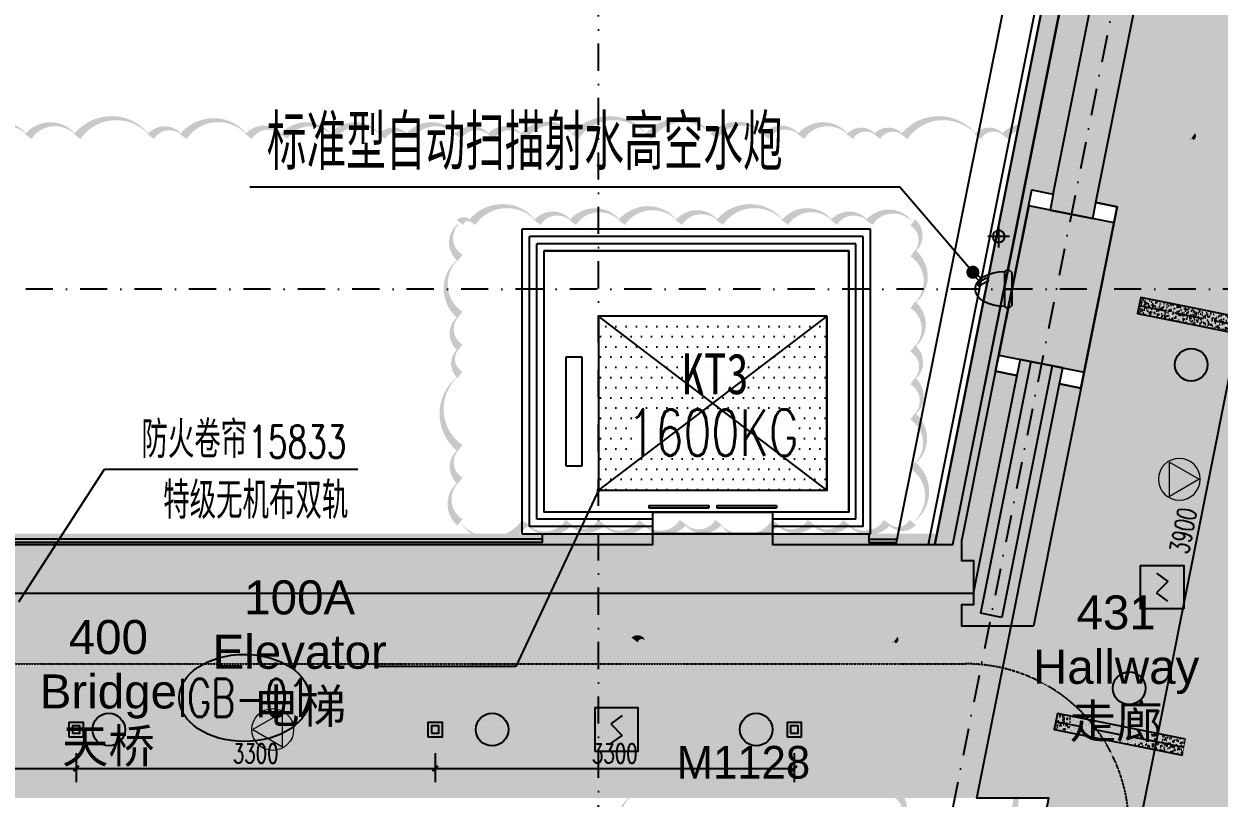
# Model space of a CAD drawing. Extents: x -354516 to 794396, y -401250 to -150594.
# Drawn here: x -780 to 10203, y -371130 to -364013 of the extents above; entities that cross this region are included whole.
import ezdxf
from ezdxf import colors
from ezdxf.entities.mleader import LeaderData, LeaderLine
from ezdxf.enums import TextEntityAlignment as Align
from ezdxf.math import Vec2, Vec3

# ---------------------------------------------------------------- set-up
doc = ezdxf.new("R2010")
doc.units = 0
doc.header["$LTSCALE"] = 1000
doc.header["$MEASUREMENT"] = 0
for name, pattern in [('DASH', [0.35, 0.25, -0.1]), ('DASHDOT2', [0.5, 0.25, -0.125, 0, -0.125]), ('DOTE', [2.42, 2, -0.2, 0.02, -0.2])]:
    doc.linetypes.add(name, pattern=pattern)
for name, color, linetype in [('0-吊顶', 6, 'Continuous'), ('0-吊顶材质', 251, 'Continuous'), ('0-吊顶边界', 36, 'Continuous'), ('0-房间名称', 2, 'Continuous'), ('0-火灾自动报警', 1, 'Continuous'), ('0-灯具', 20, 'Continuous'), ('0-灯具1', 40, 'Continuous'), ('0-灯具修改0109', 140, 'Continuous'), ('A-轴线1', 1, 'DOTE'), ('BPM', 4, 'Continuous'), ('COLUMN', 2, 'Continuous'), ('DIM_LEAD', 3, 'Continuous'), ('EVTR', 6, 'Continuous'), ('FIRE-CURTAIN', 30, 'Continuous'), ('LINE', 11, 'Continuous'), ('P-成活面', 4, 'Continuous'), ('PIPE', 3, 'Continuous'), ('PUB_DIM', 3, 'Continuous'), ('PUB_HATCH', 8, 'Continuous'), ('PUB_TEXT', 7, 'Continuous'), ('S-EQ1', 32, 'Continuous'), ('S-PLT', 30, 'Continuous'), ('SN', 3, 'Continuous'), ('TWT_TEXT', 7, 'Continuous'), ('WALL', 2, 'Continuous'), ('WINDOW', 4, 'Continuous'), ('Z-110', 110, 'Continuous'), ('墙体', 7, 'Continuous'), ('楼梯', 145, 'Continuous'), ('门图', 134, 'Continuous')]:
    doc.layers.add(name, color=color, linetype=linetype)
doc.layers.add('0-地面材质_material hatch', color=251, linetype='Continuous', transparency=0.3)
doc.layers.add('DIM_MODI-天花修改', color=3, linetype='Continuous', plot=False)
doc.layers.add('修改', color=1, linetype='Continuous', plot=False)
doc.styles.add('510p-04$0$Arial_2', font='arial.ttf', dxfattribs={"height": 6.392964})
doc.styles.add('_TCH_DIM', font='SIMPLEX', dxfattribs={"bigfont": 'GBCBIG'})
doc.styles.add('_TCH_SPACE', font='SIMPLEX', dxfattribs={"bigfont": 'GBCBIG'})
doc.styles.add('DIM_FONT', font='SIMPLEX', dxfattribs={"width": 0.7, "bigfont": 'GBCBIG'})
doc.styles.add('DIMHT', font='simhei_0.ttf', dxfattribs={"width": 0.8})
doc.styles.add('HZ', font='tjromans.shx', dxfattribs={"width": 0.7, "bigfont": 'tjhztxt.shx'})
doc.styles.get("Standard").update_dxf_attribs({"font": 'gbenor.shx', "bigfont": 'gbcbig.shx'})
doc.styles.add('Word-n', font='stylu.ttf')
doc.dimstyles.new('_TCH_ARCH&&50', dxfattribs={"dimscale": 0.5, "dimtxt": 350, "dimasz": 100, "dimexe": 250, "dimexo": 300, "dimgap": 100, "dimtad": 1, "dimdec": 0, "dimzin": 0, "dimdsep": 46, "dimtxsty": 'DIM_FONT', "dimblk": 'ARCHTICK', "dimcen": 0.09, "dimclrd": 3, "dimclre": 3, "dimclrt": 7, "dimazin": 2, "dimtfac": 1, "dimtdec": 0, "dimtix": 1, "dimtmove": 2, "dimatfit": 3, "dimfxl": 0, "dimtolj": 1, "dimtzin": 0, "dimarcsym": 0})
pattern_1 = [(37.5, (-498310856.17, -3090192758), (-7.086752787, 216.767674014), [0, -171, 0, -191.25, 0, -182.8125]), (7.5, (-498310856.17, -3090192758), (199.099879343, 317.491432338), [0, -92.25, 0, -154.125, 0, -59.0625]), (327.5, (-498310994.54, -3090192758), (350.340959447, 0.636643523), [0, -56.25, 0, -202.5, 0, -264.375]), (317.5, (-498310994.54, -3090192758), (338.189243014, 98.738501055), [0, -28.125, 0, -132.75, 0, -151.875])]

# ---------------------------------------------------------------- blocks, each defined once
blk = doc.blocks.new('25041028')
at = {"layer": 'S-EQ1'}
for p, q in [((1344688, 4995), (1344742, 5045)), ((1344688, 4995), (1344688, 4403)), ((1344770, 5045), (1344742, 5045)), ((1344770, 5045), (1344798, 5045)), ((1344822, 5022), (1344798, 5045)), ((1344822, 5022), (1344822, 4376)), ((1345281, 4652), (1345322, 4629)), ((1344688, 4403), (1344742, 4353)), ((1345127, 4551), (1345144, 4489)), ((1345258, 4504), (1345392, 4370)), ((1345433, 4411), (1345301, 4543)), ((1345392, 4370), (1345433, 4411)), ((1344742, 4353), (1344770, 4353)), ((1344798, 4353), (1344770, 4353)), ((1344822, 4376), (1344798, 4353))]:
    blk.add_line(p, q, dxfattribs=at)
at = {"layer": 'S-EQ1', "extrusion": (0, 0, -1)}
for centre, major_axis, ratio, start_param, end_param in [((1344822, 4699), (547, 0), 0.590773, -1.570796, 1.570796), ((1344917, 4708), (382, 0), 0.493091, 0.306743, 0.988379), ((1344919, 4698), (419, 0), 0.592916, 0.280469, 1.002485)]:
    blk.add_ellipse(centre, major_axis=major_axis, ratio=ratio, start_param=start_param, end_param=end_param, dxfattribs=at)
blk = doc.blocks.new('PFV1')
at = {"color": 0, "linetype": 'ByBlock', "lineweight": -2}
for p, q in [((-9, 246), (-256, -179)), ((236, -180), (-9, 246)), ((-256, -179), (236, -180))]:
    blk.add_line(p, q, dxfattribs=at)
blk.add_circle((-9, -38), 300, dxfattribs=at)
blk = doc.blocks.new('dfghfffff')
at = {"layer": '0-灯具'}
h = blk.add_hatch(dxfattribs=at)
h.set_pattern_fill('松散材料', color=1, scale=50)
h.set_pattern_definition([(2e-15, (-4667.5, -11387), (46.875, 93.75), [0, -93.75])])
h.paths.add_polyline_path([(1933, 363), (-167, 363), (-167, -1237), (1933, -1237)])
blk.add_lwpolyline([(1933, 363), (-167, 363), (-167, -1237), (1933, -1237)], close=True, dxfattribs=at)
blk = doc.blocks.new('510r-01$0$wtqyy')
at = {"layer": '0-灯具', "color": 1}
for points in [[(-106.5, -26.5), (26.5, -26.5), (26.5, 106.5), (-106.5, 106.5)], [(-74.5, 5.5), (-5.5, 5.5), (-5.5, 74.5), (-74.5, 74.5)]]:
    blk.add_lwpolyline(points, close=True, dxfattribs=at)
blk = doc.blocks.new('$TwtSys$00000125')
blk.add_circle((0, 0, 0), 0.667)
blk = doc.blocks.new('PIPE-110')
for p, q in [((87087.5, -205623.5), (87087.5, -205423.5)), ((86987.5, -205523.5), (87187.5, -205523.5))]:
    blk.add_line(p, q)
blk.add_circle((87087.5, -205523.5), 55)
blk = doc.blocks.new('PIPE2')
at = {"layer": 'PIPE', "xscale": -1}
blk.add_blockref('PIPE-110', (137341, -28112), dxfattribs=at)
blk = doc.blocks.new('510p-04$0$_Dot')
at = {"color": 0, "linetype": 'ByBlock', "lineweight": -2}
blk.add_line((-0.5, 0), (-1, 0), dxfattribs=at)
at = {"color": 0, "linetype": 'ByBlock', "const_width": 0.5}
blk.add_lwpolyline([(-0.25, 0, 1), (0.25, 0, 1)], format="xyb", close=True, dxfattribs=at)
blk = doc.blocks.new('510p-04$0$material tag')
blk = doc.blocks.new('YG')
at = {"layer": 'BPM', "color": 6, "ltscale": 2}
for p, q in [((53, 328), (-53, 253)), ((-53, 253), (53, 147)), ((-53, 72), (53, 147))]:
    blk.add_line(p, q, dxfattribs=at)
at = {"layer": 'BPM'}
blk.add_lwpolyline([(-200, 0), (200, 0), (200, 400), (-200, 400)], close=True, dxfattribs=at)
blk = doc.blocks.new('_FZH')
at = {"color": 255}
blk.add_lwpolyline([(-0.5, -0.5), (0.5, -0.5), (0.5, 0.5), (-0.5, 0.5)], close=True, dxfattribs=at)
at = {"layer": 'PUB_HATCH', "color": 250}
blk.add_solid([(-0.5, -0.5), (0.5, -0.5), (-0.5, 0.5), (0.5, 0.5)], dxfattribs=at)
blk = doc.blocks.new('GRID')
at = {"layer": '墙体', "color": 250, "linetype": 'DASHDOT2', "lineweight": -3}
for p, q in [((63175.2, 81236.4), (46456.9, -2355.2)), ((46436.4, -11413.5), (46436.4, 36586.5)), ((107436.4, 18586.5), (-19063.6, 18586.5))]:
    blk.add_line(p, q, dxfattribs=at)
blk = doc.blocks.new('TL-02')
at = {"layer": 'SN'}
blk.add_ellipse((0, 0), major_axis=(-6, 0), ratio=0.666667, dxfattribs=at)
at = {"layer": 'SN', "color": 6, "style": 'HZ', "width": 0.7}
blk.add_attdef('A', text='', height=4.5, dxfattribs=at).set_placement((0, 0), align=Align.MIDDLE_CENTER)
blk = doc.blocks.new('_ArchTick')
at = {"color": 0, "linetype": 'ByBlock', "const_width": 0.4}
blk.add_lwpolyline([(-0.5, -0.5), (0.5, 0.5)], dxfattribs=at)
blk = doc.blocks.new('*D344')
at = {"layer": 'Defpoints', "color": 0}
for p in [(-3600, -370567, 0), (-300, -370567, 0), (-300, -370858)]:
    blk.add_point(p, dxfattribs=at)
at = {"layer": 'PUB_DIM', "color": 3, "lineweight": -2}
for p, q in [((-3600, -370717), (-3600, -370983)), ((-300, -370717), (-300, -370983)), ((-3600, -370858), (-300, -370858))]:
    blk.add_line(p, q, dxfattribs=at)
at = {"layer": 'PUB_DIM', "color": 3, "lineweight": -2, "xscale": 50, "yscale": 50, "zscale": 50, "rotation": 180}
blk.add_blockref('_ArchTick', (-3600, -370858), dxfattribs=at)
at = {"layer": 'PUB_DIM', "color": 3, "lineweight": -2, "xscale": 50, "yscale": 50, "zscale": 50}
blk.add_blockref('_ArchTick', (-300, -370858), dxfattribs=at)
at = {"layer": 'PUB_DIM', "color": 7, "insert": (-1950, -370720), "char_height": 175, "attachment_point": 5, "style": 'DIM_FONT'}
blk.add_mtext('\\A1;3300', dxfattribs=at)
blk = doc.blocks.new('*D345')
at = {"layer": 'Defpoints', "color": 0}
for p in [(-300, -370567, 0), (3000, -370567, 0), (3000, -370858)]:
    blk.add_point(p, dxfattribs=at)
at = {"layer": 'PUB_DIM', "color": 3, "lineweight": -2}
for p, q in [((-300, -370717), (-300, -370983)), ((3000, -370717), (3000, -370983)), ((-300, -370858), (3000, -370858))]:
    blk.add_line(p, q, dxfattribs=at)
at = {"layer": 'PUB_DIM', "color": 3, "lineweight": -2, "xscale": 50, "yscale": 50, "zscale": 50, "rotation": 180}
blk.add_blockref('_ArchTick', (-300, -370858), dxfattribs=at)
at = {"layer": 'PUB_DIM', "color": 3, "lineweight": -2, "xscale": 50, "yscale": 50, "zscale": 50}
blk.add_blockref('_ArchTick', (3000, -370858), dxfattribs=at)
at = {"layer": 'PUB_DIM', "color": 7, "insert": (1350, -370720), "char_height": 175, "attachment_point": 5, "style": 'DIM_FONT'}
blk.add_mtext('\\A1;3300', dxfattribs=at)
blk = doc.blocks.new('*D346')
at = {"layer": 'Defpoints', "color": 0}
for p in [(3000, -370566, 0), (6300, -370566, 0), (6300, -370858)]:
    blk.add_point(p, dxfattribs=at)
at = {"layer": 'PUB_DIM', "color": 3, "lineweight": -2}
for p, q in [((3000, -370716), (3000, -370983)), ((6300, -370716), (6300, -370983)), ((3000, -370858), (6300, -370858))]:
    blk.add_line(p, q, dxfattribs=at)
at = {"layer": 'PUB_DIM', "color": 3, "lineweight": -2, "xscale": 50, "yscale": 50, "zscale": 50, "rotation": 180}
blk.add_blockref('_ArchTick', (3000, -370858), dxfattribs=at)
at = {"layer": 'PUB_DIM', "color": 3, "lineweight": -2, "xscale": 50, "yscale": 50, "zscale": 50}
blk.add_blockref('_ArchTick', (6300, -370858), dxfattribs=at)
at = {"layer": 'PUB_DIM', "color": 7, "insert": (4650, -370720), "char_height": 175, "attachment_point": 5, "style": 'DIM_FONT'}
blk.add_mtext('\\A1;3300', dxfattribs=at)
blk = doc.blocks.new('dsgdfgdgd')
at = {"layer": '0-灯具1', "linetype": 'ByBlock'}
h = blk.add_hatch(dxfattribs=at)
h.set_pattern_fill('AR-SAND', color=256, scale=20)
h.set_pattern_definition([(37.5, (41936.384, 6586.54), (-1.60003, 48.941324), [0, -38.608, 0, -43.18, 0, -41.275]), (7.5, (41936.384, 6586.54), (44.95233, 71.68251), [0, -20.828, 0, -34.798, 0, -13.335]), (327.5, (41905.14, 6586.54), (79.099237, 0.14372), [0, -12.7, 0, -45.72, 0, -59.69]), (317.5, (41905.14, 6586.54), (76.35565, 22.29293), [0, -6.35, 0, -29.972, 0, -34.29])])
h.paths.add_polyline_path([(-600, -75), (-600, 75), (600, 75), (600, -75)])
at = {"layer": '0-灯具', "linetype": 'ByBlock'}
blk.add_lwpolyline([(-600, 75), (600, 75), (600, -75), (-600, -75)], dxfattribs=at)
at = {"layer": '0-灯具1', "color": 3, "linetype": 'DASH'}
blk.add_line((600, 0), (-600, 0), dxfattribs=at)
at = {"layer": '0-灯具1', "const_width": 5}
blk.add_lwpolyline([(-600, -75), (-600, 75), (600, 75), (600, -75)], close=True, dxfattribs=at)
blk = doc.blocks.new('*D450')
at = {"layer": 'Defpoints', "color": 0}
for p in [(9292, -370544), (9628, -370611), (8639, -373809)]:
    blk.add_point(p, dxfattribs=at)
at = {"layer": 'PUB_DIM', "color": 3, "lineweight": -2}
for p, q in [((9439, -370573), (9750, -370635)), ((8975, -373876), (9628, -370611)), ((8786, -373838), (9097, -373900))]:
    blk.add_line(p, q, dxfattribs=at)
at = {"layer": 'PUB_DIM', "color": 3, "lineweight": -2, "xscale": 50, "yscale": 50, "zscale": 50}
for p, rotation in [((9628, -370611), 78.68997685959259), ((8975, -373876), 258.6899768595926)]:
    blk.add_blockref('_ArchTick', p, dxfattribs=dict(at, rotation=rotation))
at = {"layer": 'PUB_DIM', "color": 7, "insert": (9166, -372216), "char_height": 175, "attachment_point": 5, "rotation": 78.69, "style": 'DIM_FONT'}
blk.add_mtext('\\A1;3330', dxfattribs=at)
blk = doc.blocks.new('*D466')
at = {"layer": 'Defpoints', "color": 0}
for p in [(10057, -366720), (10392, -366787), (9292, -370544)]:
    blk.add_point(p, dxfattribs=at)
at = {"layer": 'PUB_DIM', "color": 3, "lineweight": -2}
for p, q in [((9628, -370611), (10392, -366787)), ((10204, -366749), (10515, -366811)), ((9439, -370573), (9750, -370635))]:
    blk.add_line(p, q, dxfattribs=at)
at = {"layer": 'PUB_DIM', "color": 3, "lineweight": -2, "xscale": 50, "yscale": 50, "zscale": 50}
for p, rotation in [((10392, -366787), 78.68997685959259), ((9628, -370611), 258.6899768595926)]:
    blk.add_blockref('_ArchTick', p, dxfattribs=dict(at, rotation=rotation))
at = {"layer": 'PUB_DIM', "color": 7, "insert": (9875, -368672), "char_height": 175, "attachment_point": 5, "rotation": 78.69, "style": 'DIM_FONT'}
blk.add_mtext('\\A1;3900', dxfattribs=at)
blk = doc.blocks.new('*D443')
at = {"layer": 'Defpoints', "color": 0}
for p in [(10822, -362895), (11157, -362962), (10057, -366720)]:
    blk.add_point(p, dxfattribs=at)
at = {"layer": 'PUB_DIM', "color": 3, "lineweight": -2}
for p, q in [((10392, -366787), (11157, -362962)), ((10969, -362925), (11280, -362987)), ((10204, -366749), (10515, -366811))]:
    blk.add_line(p, q, dxfattribs=at)
at = {"layer": 'PUB_DIM', "color": 3, "lineweight": -2, "xscale": 50, "yscale": 50, "zscale": 50}
for p, rotation in [((11157, -362962), 78.68997685959259), ((10392, -366787), 258.6899768595926)]:
    blk.add_blockref('_ArchTick', p, dxfattribs=dict(at, rotation=rotation))
at = {"layer": 'PUB_DIM', "color": 7, "insert": (10640, -364848), "char_height": 175, "attachment_point": 5, "rotation": 78.69, "style": 'DIM_FONT'}
blk.add_mtext('\\A1;3900', dxfattribs=at)

msp = doc.modelspace()

# ---------------------------------------------------------------- hatches: boundary and pattern name
at = {"layer": '0-吊顶材质'}
h = msp.add_hatch(dxfattribs=at)
h.set_pattern_fill('EARTH', color=256, scale=1500)
h.set_pattern_definition([(0, (-498310856.17, -3090192758), (375, 375), [375, -375]), (0, (-498310856.17, -3090192617.38), (375, 375), [375, -375]), (0, (-498310856.17, -3090192476.75), (375, 375), [375, -375]), (90, (-498310809.3, -3090192429.88), (-375, 375), [375, -375]), (90, (-498310668.67, -3090192429.88), (-375, 375), [375, -375]), (90, (-498310528.04, -3090192429.88), (-375, 375), [375, -375])])
h.paths.add_polyline_path([(8103.7, -373810), (8639.7, -371130), (7976.8, -371130), (8738.3, -367322.7), (8934.4, -367361.9), (9267.8, -365695), (9071.7, -365655.7), (11035.3, -355837.6), (11231.5, -355876.8), (11564.9, -354209.8), (11368.7, -354170.6), (12441.3, -348807.9), (12637.4, -348847.1), (12970.8, -347180.1), (12774.7, -347140.9), (14767.7, -337175.6), (14963.8, -337214.9), (16276.8, -330650), (16308.9, -330650), (16308.9, -330250), (18600.1, -330250), (14873.5, -348859.7), (14208.5, -352207.3), (13914.4, -353678.1), (9888.3, -373808.8)])
h = msp.add_hatch(dxfattribs=at)
h.set_pattern_fill('AR-SAND', color=256, scale=112.5)
h.set_pattern_definition(pattern_1)
h.paths.add_polyline_path([(7758, -368800), (14788.6, -333650), (14620.3, -333650), (7589.7, -368800)])
h = msp.add_hatch(dxfattribs=at)
h.set_pattern_fill('AR-SAND', color=256, scale=112.5)
h.set_pattern_definition(pattern_1)
h.paths.add_polyline_path([(8301, -366450), (8483.4, -365538.1), (8679.5, -365577.3), (10643.1, -355759.1), (10447, -355719.9), (10780.4, -354052.9), (10976.5, -354092.1), (12049.1, -348729.4), (11852.9, -348690.2), (12186.3, -347023.2), (12382.4, -347062.4), (14375.5, -337097.2), (14179.4, -337057.9), (14301, -336450), (14228.6, -336450), (8228.1, -366450)])
h = msp.add_hatch(dxfattribs=at)
h.set_pattern_fill('AR-SAND', color=256, scale=112.5)
h.set_pattern_definition(pattern_1)
h.paths.add_polyline_path([(-8346.1, -367244.3), (-8149.9, -367205.1), (-8301, -366450), (-8228.1, -366450), (-7758, -368800), (5000, -368800), (5000, -368700), (6100, -368700), (6100, -368800), (7758, -368800), (8228.1, -366450), (8301, -366450), (8149.9, -367205), (8346.1, -367244.3), (7944.9, -369250), (-7944.9, -369250)])
h = msp.add_hatch(dxfattribs=at)
h.set_pattern_fill('AR-SAND', color=256, scale=112.5)
h.set_pattern_definition(pattern_1)
h.paths.add_polyline_path([(-7976.8, -371130), (7976.8, -371130), (8272.8, -369300), (-8272.9, -369300)])
at = {"layer": '0-地面材质_material hatch'}
h = msp.add_hatch(dxfattribs=at)
h.set_pattern_fill('ANSI35', color=256, scale=1500)
h.set_pattern_definition([(45, (-498310856.17, -3090192758), (-265.165042945, 265.165042945), []), (45, (-498310591, -3090192758), (-265.165042945, 265.165042945), [468.75, -93.75, 0, -93.75])])
h.paths.add_polyline_path([(11204.4, -368249.5), (11202.8, -368249.5), (12024.3, -364150), (11820.4, -364150), (12883.1, -358789.5), (13283, -358869.4), (13573.3, -357397.9), (13186.3, -357320.5), (14564.8, -350406.9), (14959.4, -350485.8), (15253.9, -349015), (14859.8, -348936.2), (15580.3, -345344.9), (15972.5, -345422.9), (16268.1, -343952.6), (15875.4, -343873.8), (16903.2, -338750.6), (17104.3, -338750), (18804.3, -330250), (18008.9, -330250), (18008.9, -330250), (17008.9, -330250), (17008.9, -330250), (16308.9, -330250), (16308.9, -330650), (15508.9, -330650), (15508.9, -329850), (16134.4, -329850), (16134.4, -329450.1), (-15658.7, -329450), (-15658.7, -329750), (-15208.9, -329750), (-15208.9, -330550), (-16408.9, -330550), (-16408.9, -329544.6), (-18500, -329544.6), (-18500, -330244.6), (-18805.4, -330244.6), (-17104.3, -338750), (-16900.4, -338750), (-16529.8, -340602.8), (-16922, -340681.2), (-16627.8, -342152.4), (-16235.6, -342073.9), (-14201.8, -352205.8), (-14597.5, -352285.1), (-14296.2, -353754.6), (-13914.7, -353678.2), (-12594.5, -360279.2), (-12986.8, -360357.4), (-12692.6, -361828.5), (-12300.4, -361750), (-11820.4, -364150), (-12024.3, -364150), (-10724.4, -370650), (-13200, -370650), (-13200, -372650), (-10324.4, -372650), (-10092.5, -373808.8), (-8103.7, -373810), (-8639.7, -371130), (8639.7, -371130), (8103.7, -373810), (10092.6, -373808.8), (10324.4, -372650), (13200, -372650), (13200, -370650), (10724.4, -370650)])
h.paths.add_polyline_path([(-7647, -368700), (-13983.3, -337018.7), (-14963.8, -337214.9), (-15856.8, -332750), (-14582.1, -332750), (-14228.4, -334518.3), (-13689.1, -334410.4), (-13689.1, -334410.4), (-12610.4, -334194.7), (-12610.5, -334194.7), (-11237.6, -333920.1), (-11237.6, -333920.1), (-10159, -333704.4), (-10159, -333704.4), (-9178.4, -333508.3), (-9129.6, -333752.5), (14637, -333750), (8227, -365800), (7647, -368700), (7000, -368700), (6985.3, -368700), (6100, -368700), (6100, -368700), (5000, -368700), (5000, -368700), (3800, -368700), (-6950.1, -368700)], flags=16)
h.paths.add_polyline_path([(-8934.4, -367361.9), (-9267.8, -365695), (-9071.7, -365655.7), (-9042.3, -365802.8), (-8650.1, -365724.4), (-8679.5, -365577.3), (-8483.3, -365538.1), (-8150, -367205), (-8346.1, -367244.3), (-8375.5, -367097.2), (-8767.7, -367175.6), (-8738.3, -367322.7)], flags=16)
h.paths.add_polyline_path([(-11231.4, -355876.8), (-11564.8, -354209.8), (-11368.7, -354170.6), (-11339.3, -354317.7), (-10947.1, -354239.2), (-10976.5, -354092.1), (-10780.4, -354052.9), (-10447, -355719.9), (-10643.1, -355759.1), (-10672.5, -355612), (-11064.8, -355690.5), (-11035.3, -355837.6)], flags=16)
h.paths.add_polyline_path([(8150, -367205), (8483.3, -365538.1), (8679.5, -365577.3), (8650.1, -365724.4), (9042.3, -365802.8), (9071.7, -365655.7), (9267.8, -365695), (8934.4, -367361.9), (8738.3, -367322.7), (8767.7, -367175.6), (8375.5, -367097.2), (8346.1, -367244.3)], flags=16)
h.paths.add_polyline_path([(-12637.4, -348847.1), (-12970.8, -347180.1), (-12774.7, -347140.9), (-12745.3, -347288), (-12353, -347209.5), (-12382.4, -347062.4), (-12186.3, -347023.2), (-11852.9, -348690.2), (-12049, -348729.4), (-12078.5, -348582.3), (-12470.7, -348660.8), (-12441.3, -348807.9)], flags=16)
h.paths.add_polyline_path([(10447, -355719.9), (10780.4, -354052.9), (10976.5, -354092.1), (10947.1, -354239.2), (11339.3, -354317.7), (11368.7, -354170.6), (11564.8, -354209.8), (11231.4, -355876.8), (11035.3, -355837.6), (11064.8, -355690.5), (10672.5, -355612), (10643.1, -355759.1)], flags=16)
h.paths.add_polyline_path([(11852.9, -348690.2), (12186.3, -347023.2), (12382.4, -347062.4), (12353, -347209.5), (12745.3, -347288), (12774.7, -347140.9), (12970.8, -347180.1), (12637.4, -348847.1), (12441.3, -348807.9), (12470.7, -348660.8), (12078.5, -348582.3), (12049, -348729.4)], flags=16)
h.paths.add_polyline_path([(14150, -337205.1), (14483.4, -335538.1), (14679.5, -335577.3), (14650.1, -335724.4), (15042.3, -335802.8), (15071.7, -335655.7), (15267.8, -335695), (14934.4, -337361.9), (14738.3, -337322.7), (14767.7, -337175.6), (14375.5, -337097.2), (14346.1, -337244.3)], flags=16)
at = {"layer": 'WALL'}
h = msp.add_hatch(color=250, dxfattribs=at)
h.dxf.hatch_style = 1
h.paths.add_polyline_path([(8669.7, -367156), (8473.5, -367116.8), (8010.8, -369430.4), (8206.9, -369469.6)])

# ---------------------------------------------------------------- linework, layer by layer
at = {"layer": '0-吊顶', "linetype": 'DASH', "ltscale": 0.01}
msp.add_lwpolyline([(-8837.6, -369895.7), (7875, -369895.7, -0.4142136), (9375, -371395.7), (9375, -378934.7, -0.4142136), (7875, -380434.7), (-8837.6, -380434.7, -0.4142136), (-10337.6, -378934.7), (-10337.6, -371395.7, -0.4142136)], format="xyb", close=True, dxfattribs=at)
at = {"layer": '0-吊顶边界'}
for points in [[(8103.7, -373810), (8639.7, -371130), (7976.8, -371130), (8738.3, -367322.7), (8934.4, -367361.9), (9267.8, -365695), (9071.7, -365655.7), (11035.3, -355837.6), (11231.5, -355876.8), (11564.9, -354209.8), (11368.7, -354170.6), (12441.3, -348807.9), (12637.4, -348847.1), (12970.8, -347180.1), (12774.7, -347140.9), (14767.7, -337175.6), (14963.8, -337214.9), (16276.8, -330650), (16308.9, -330650), (16308.9, -330250), (18600.1, -330250), (14208.5, -352207.3), (13914.4, -353678.1), (9888.4, -373808.8)], [(8301, -366450), (8483.4, -365538.1), (8679.5, -365577.3), (10643.1, -355759.1), (10447, -355719.9), (10780.4, -354052.9), (10976.5, -354092.1), (12049.1, -348729.4), (11852.9, -348690.2), (12186.3, -347023.2), (12382.4, -347062.4), (14375.5, -337097.2), (14179.4, -337058), (14301, -336450), (14228.6, -336450), (8228.1, -366450)], [(-8346.1, -367244.3), (-8149.9, -367205.1), (-8301, -366450), (-8228.1, -366450), (-7758, -368800), (5000, -368800), (5000, -368700), (6100, -368700), (6100, -368800), (7758, -368800), (8228.1, -366450), (8301, -366450), (8149.9, -367205), (8346.1, -367244.3), (7944.9, -369250), (-7944.9, -369250)]]:
    msp.add_lwpolyline(points, close=True, dxfattribs=at)
at = {"layer": '0-吊顶边界', "color": 250}
msp.add_lwpolyline([(5000, -368500), (6100, -368500), (6100, -368700), (5000, -368700)], close=True, dxfattribs=at)
at = {"layer": '0-地面材质_material hatch', "color": 250}
msp.add_lwpolyline([(5000, -368500), (6100, -368500), (6100, -368700), (5000, -368700)], close=True, dxfattribs=at)
at = {"layer": '0-灯具修改0109'}
msp.add_lwpolyline([(3228, -365838.5, 0, 75, 0.5), (3228, -366163.5, 0, 75, 0.5), (3228, -366688.5, 0, 75, 0.5), (3228, -366988.5, 0, 75, 0.5), (3228, -367238.5, 0, 75, 0.5), (3228, -367913.5, 0, 75, 0.5), (3228, -368213.5, 0, 75, 0.5), (3228, -368595.5, 0, 75, 0.5), (3828, -368595.5, 0, 75, 0.5), (4228, -368595.5, 0, 75, 0.5), (4528, -368595.5, 0, 75, 0.5), (4903, -368595.5, 0, 75, 0.5), (5278, -368595.5, 0, 75, 0.5), (5603, -368595.5, 0, 75, 0.5), (6128, -368595.5, 0, 75, 0.5), (6453, -368595.5, 0, 75, 0.5), (6778, -368595.5, 0, 75, 0.5), (7153, -368595.5, 0, 75, 0.5), (7388.5, -368595.5, 0, 75, 0.5), (7388.5, -368070.5, 0, 75, 0.5), (7388.5, -367620.5, 0, 75, 0.5), (7388.5, -367295.5, 0, 75, 0.5), (7388.5, -366995.5, 0, 75, 0.5), (7388.5, -366595.5, 0, 75, 0.5), (7388.5, -366120.5, 0, 75, 0.5), (7388.5, -365838.5, 0, 75, 0.5), (6988.5, -365838.5, 0, 75, 0.5), (6663.5, -365838.5, 0, 75, 0.5), (6213.5, -365838.5, 0, 75, 0.5), (5613.5, -365838.5, 0, 75, 0.5), (5238.5, -365838.5, 0, 75, 0.5), (4713.5, -365838.5, 0, 75, 0.5), (4263.5, -365838.5, 0, 75, 0.5), (3938.5, -365838.5, 0, 75, 0.5), (3338.5, -365838.5, 0, 75, 0.5)], format="xyseb", close=True, dxfattribs=at)
msp.add_lwpolyline([(10349, -370355, 0, 75, 0.5), (10077, -370355, 0, 75, 0.5), (9746, -370355, 0, 75, 0.5), (9474, -370355, 0, 75, 0.5), (9201.5, -370355, 0, 75, 0.5), (9201.5, -370102, 0, 75, 0.5), (8949, -370102, 0, 75, 0.5), (8676.5, -370102, 0, 75, 0.5), (8676.5, -369830, 0, 75, 0.5), (8424, -369830, 0, 75, 0.5), (8171, -369830, 0, 75, 0.5), (8171, -369538.5, 0, 75, 0.5), (7879, -369538.5, 0, 75, 0.5), (7568, -369538.5, 0, 75, 0.5), (7237.5, -369538.5, 0, 75, 0.5), (7237.5, -369286, 0, 75, 0.5), (6907, -369286, 0, 75, 0.5), (6615, -369286, 0, 75, 0.5), (6362, -369286, 0, 75, 0.5), (6109.5, -369286, 0, 75, 0.5), (5779, -369286, 0, 75, 0.5), (5390, -369286, 0, 75, 0.5), (4981.5, -369286, 0, 75, 0.5), (4495, -369286, 0, 75, 0.5), (4106.5, -369286, 0, 75, 0.5), (3717.5, -369286, 0, 75, 0.5), (3250.5, -369286, 0, 75, 0.5), (2900.5, -369286, 0, 75, 0.5), (2511.5, -369286, 0, 75, 0.5), (2161.5, -369286, 0, 75, 0.5), (1694.5, -369286, 0, 75, 0.5), (1305.5, -369286, 0, 75, 0.5), (878, -369286, 0, 75, 0.5), (411, -369286, 0, 75, 0.5), (-17, -369286, 0, 75, 0.5), (-464, -369286, 0, 75, 0.5), (-892, -369286, 0, 75, 0.5)], format="xyseb", dxfattribs=at)
at = {"layer": 'DIM_LEAD'}
for p, q in [((7270.7, -365513.8), (1295.1, -365513.8)), ((7940.7, -366295.8), (7270.7, -365513.8)), ((-826, -369324.5), (-38.1, -368107.5)), ((-38.1, -368107.5), (2288.1, -368107.5))]:
    msp.add_line(p, q, dxfattribs=at)
at = {"layer": 'DIM_LEAD', "const_width": 60}
msp.add_lwpolyline([(7960.3, -366318.6, 1), (7921.2, -366273, 1)], format="xyb", close=True, dxfattribs=at)
at = {"layer": 'DIM_MODI-天花修改'}
for points in [[(-837, -369453, 0, 75, 0.5), (-237, -369453, 0, 75, 0.5), (438, -369453, 0, 75, 0.5), (838, -369453, 0, 75, 0.5), (1363, -369453, 0, 75, 0.5), (2038, -369453, 0, 75, 0.5), (2413, -369453, 0, 75, 0.5), (2713, -369453, 0, 75, 0.5), (3188, -369453, 0, 75, 0.5), (3513, -369453, 0, 75, 0.5), (3913, -369453, 0, 75, 0.5), (4388, -369453, 0, 75, 0.5), (4863, -369453, 0, 75, 0.5), (5163, -369453, 0, 75, 0.5), (5488, -369453, 0, 75, 0.5), (5813, -369453, 0, 75, 0.5), (6288, -369453, 0, 75, 0.5), (6888, -369453, 0, 75, 0.5), (7413, -369453, 0, 75, 0.5), (7713, -369453, 0, 75, 0.5), (8113, -369453, 0, 75, 0.5), (8638, -369453, 0, 75, 0.5), (9163, -369453, 0, 75, 0.5), (9838, -369453, 0, 75, 0.5), (9960.2, -369453, 0, 75, 0.5), (9960.2, -369128, 0, 75, 0.5), (9960.2, -368453, 0, 75, 0.5), (9960.2, -367853, 0, 75, 0.5), (9960.2, -367403, 0, 75, 0.5), (9960.2, -367028, 0, 75, 0.5), (9960.2, -366778, 0, 75, 0.5), (9960.2, -366378, 0, 75, 0.5), (9960.2, -365778, 0, 75, 0.5), (9960.2, -365328, 0, 75, 0.5), (9960.2, -365078, 0, 75, 0.5), (9960.2, -365048.4, 0, 75, 0.5), (9660.2, -365048.4, 0, 75, 0.5), (9060.2, -365048.4, 0, 75, 0.5), (8610.2, -365048.4, 0, 75, 0.5), (8235.2, -365048.4, 0, 75, 0.5), (7985.2, -365048.4, 0, 75, 0.5), (7310.2, -365048.4, 0, 75, 0.5), (7060.2, -365048.4, 0, 75, 0.5), (6810.2, -365048.4, 0, 75, 0.5), (6360.2, -365048.4, 0, 75, 0.5), (6035.2, -365048.4, 0, 75, 0.5), (5560.2, -365048.4, 0, 75, 0.5), (4960.2, -365048.4, 0, 75, 0.5), (4285.2, -365048.4, 0, 75, 0.5), (3810.2, -365048.4, 0, 75, 0.5), (3510.2, -365048.4, 0, 75, 0.5), (3210.2, -365048.4, 0, 75, 0.5), (2760.2, -365048.4, 0, 75, 0.5), (2510.2, -365048.4, 0, 75, 0.5), (2060.2, -365048.4, 0, 75, 0.5), (1610.2, -365048.4, 0, 75, 0.5), (1285.2, -365048.4, 0, 75, 0.5), (685.2, -365048.4, 0, 75, 0.5), (385.2, -365048.4, 0, 75, 0.5), (-289.8, -365048.4, 0, 75, 0.5), (-739.8, -365048.4, 0, 75, 0.5), (-1214.8, -365048.4, 0, 75, 0.5)], [(7226.1, -371454.3, 0, 75, 0.5), (7226.1, -371079.3, 0, 75, 0.5), (7226.1, -370679.3, 0, 75, 0.5), (7226.1, -370154.3, 0, 75, 0.5), (7226.1, -369704.3, 0, 75, 0.5), (7226.1, -369677.1, 0, 75, 0.5), (6926.1, -369677.1, 0, 75, 0.5), (6526.1, -369677.1, 0, 75, 0.5), (6051.1, -369677.1, 0, 75, 0.5), (5651.1, -369677.1, 0, 75, 0.5), (5251.1, -369677.1, 0, 75, 0.5), (4926.1, -369677.1, 0, 75, 0.5), (4833.5, -369677.1, 0, 75, 0.5), (4833.5, -370002.1, 0, 75, 0.5), (4833.5, -370527.1, 0, 75, 0.5), (4833.5, -370827.1, 0, 75, 0.5), (4833.5, -371077.1, 0, 75, 0.5), (4833.5, -371752.1, 0, 75, 0.5)], [(10338.2, -371012.6, 0, 75, 0.5), (10139.6, -371012.6, 0, 75, 0.5), (10139.6, -371337.6, 0, 75, 0.5), (10139.6, -371862.6, 0, 75, 0.5), (10139.6, -372162.6, 0, 75, 0.5), (10139.6, -372412.6, 0, 75, 0.5), (10139.6, -373087.6, 0, 75, 0.5), (10139.6, -373387.6, 0, 75, 0.5), (10139.6, -373987.6, 0, 75, 0.5), (10139.6, -374187.2, 0, 75, 0.5), (10539.6, -374187.2, 0, 75, 0.5)]]:
    msp.add_lwpolyline(points, format="xyseb", dxfattribs=at)
at = {"layer": 'EVTR'}
for p, q in [((6600, -366700), (4500, -366700)), ((4500, -366700), (4500, -368300)), ((6600, -368300), (4500, -366700)), ((6600, -366700), (4500, -368300)), ((6600, -368300), (6600, -366700)), ((4350, -367075), (4200, -367075)), ((4200, -367075), (4200, -368075)), ((4350, -368075), (4350, -367075)), ((4200, -368075), (4350, -368075)), ((4500, -368300), (6600, -368300))]:
    msp.add_line(p, q, dxfattribs=at)
at = {"layer": 'FIRE-CURTAIN', "linetype": 'DASH', "const_width": 100}
for points in [[(10721.5, -355621.8), (8699.1, -365734.2)], [(11015.7, -355680.7), (8993.3, -365793)], [(-7950, -369000), (7950, -369000)], [(-7950, -369300), (7950, -369300)]]:
    msp.add_lwpolyline(points, dxfattribs=at)
at = {"layer": 'P-成活面', "color": 4}
for points in [[(8496.8, -369550), (7840, -369550), (7840, -369350), (7950, -369350), (7950, -368950), (7840, -368950), (7840, -368750), (7841, -368750), (8483.3, -365538.1), (8679.5, -365577.3), (8650, -365724.4), (9042.3, -365802.8), (9071.7, -365655.7), (9267.8, -365695)], [(8150, -367205), (8483.4, -365538.1), (8679.5, -365577.3), (8650.1, -365724.4), (9042.3, -365802.8), (9071.7, -365655.7), (9267.8, -365695), (8934.4, -367361.9), (8738.3, -367322.7), (8767.7, -367175.6), (8375.5, -367097.2), (8346.1, -367244.3)]]:
    msp.add_lwpolyline(points, close=True, dxfattribs=at)
at = {"layer": 'WALL', "color": 0}
for p, q in [((8473.5, -367116.8), (8010.8, -369430.4)), ((8669.7, -367156), (8206.9, -369469.6)), ((8206.9, -369469.6), (8010.8, -369430.4))]:
    msp.add_line(p, q, dxfattribs=at)
at = {"layer": 'WINDOW'}
for p, q in [((7000, -365900), (3800, -365900)), ((3800, -368700), (3800, -365900)), ((7000, -368700), (7000, -365900)), ((6800, -366100), (4000, -366100)), ((4000, -368500), (4000, -366100)), ((6800, -368500), (6800, -366100)), ((5000, -368500), (4000, -368500)), ((5000, -368700), (5000, -368500)), ((6800, -368500), (6100, -368500)), ((6100, -368500), (6100, -368700)), ((3800, -368700), (5000, -368700)), ((6100, -368700), (7000, -368700))]:
    msp.add_line(p, q, dxfattribs=at)
at = {"layer": 'WINDOW', "color": 3}
for p, q in [((6933.3, -365966.7), (3866.7, -365966.7)), ((3866.7, -368633.3), (3866.7, -365966.7)), ((6866.7, -366033.3), (3933.3, -366033.3)), ((3933.3, -368566.7), (3933.3, -366033.3)), ((6866.7, -368566.7), (6866.7, -366033.3)), ((6933.3, -368633.3), (6933.3, -365966.7)), ((5000, -368566.7), (3933.3, -368566.7)), ((6866.7, -368566.7), (6100, -368566.7)), ((5000, -368633.3), (3866.7, -368633.3)), ((6933.3, -368633.3), (6100, -368633.3))]:
    msp.add_line(p, q, dxfattribs=at)
at = {"layer": '修改'}
msp.add_lwpolyline([(10526, -360884.2, 0, 100, 0.5205671), (10341.8, -361867.1, 0, 100, 0.5205671), (10157.7, -362850, 0, 100, 0.5205671), (9973.5, -363832.9, 0, 100, 0.5205671), (9789.4, -364815.8, 0, 100, 0.5205671), (9605.2, -365798.7, 0, 100, 0.5205671), (9421, -366781.6, 0, 100, 0.5205671), (9236.9, -367764.5, 0, 100, 0.5205671), (9052.7, -368747.4, 0, 100, 0.5205671), (8868.5, -369730.3, 0, 100, 0.5205671), (8684.4, -370713.2, 0, 100, 0.5205671), (8500.2, -371696.1, 0, 100, 0.5205671), (8316.1, -372679, 0, 100, 0.5205671), (8110.4, -373776.6, 0, 100, 0.5205671), (9097.8, -373934.6, 0, 100, 0.5205671), (10085.3, -374092.7, 0, 100, 0.5205671), (10351, -373242.9, 0, 100, 0.5205671)], format="xyseb", dxfattribs=at)
at = {"layer": '楼梯'}
for p, q in [((10498.9, -352477.1), (7234.3, -368800)), ((10762.7, -352631.8), (7529, -368800)), ((10464.4, -354429.3), (7590.2, -368800)), ((3986.1, -368780), (3986.1, -368700)), ((6986.1, -368700), (6986.1, -368780)), ((6986.1, -368750), (7244.3, -368750)), ((6986.1, -368780), (7238.3, -368780)), ((7234.3, -368800), (7590.2, -368800))]:
    msp.add_line(p, q, dxfattribs=at)
at = {"layer": '楼梯', "color": 4}
for p, q in [((3986.1, -368780), (-7594.3, -368780)), ((3986.1, -368750), (-7539.2, -368750))]:
    msp.add_line(p, q, dxfattribs=at)
msp.add_lwpolyline([(7758, -368800), (14278.9, -336198.4), (14110.6, -336198.4), (7589.7, -368800), (7758, -368800)], close=True, dxfattribs=at)
at = {"layer": '门图', "color": 145}
for p, q in [((4963.3, -368441), (5513.3, -368441)), ((4963.3, -368441), (4963.3, -368461.9)), ((4963.3, -368461.9), (5513.3, -368461.9)), ((5513.3, -368441), (5513.3, -368461.9)), ((5586.7, -368441), (5586.7, -368461.9)), ((5586.7, -368441), (6136.7, -368441)), ((5586.7, -368461.9), (6136.7, -368461.9)), ((6136.7, -368441), (6136.7, -368461.9)), ((5000, -368500), (6100, -368500))]:
    msp.add_line(p, q, dxfattribs=at)
for points in [[(6800, -368500), (4000, -368500), (4000, -366100), (6800, -366100)], [(4000, -366100), (6800, -366100), (6800, -368500), (4000, -368500)]]:
    msp.add_lwpolyline(points, close=True, dxfattribs=at)

# ---------------------------------------------------------------- block references
at = {"layer": '0-房间名称'}
ref = msp.add_blockref('510p-04$0$material tag', (-178625.2, -445116.9), dxfattribs=dict(at, xscale=3.125, yscale=3.125, zscale=3.125))
ref.add_attrib('ROOM_TAG', '100A', dxfattribs={"layer": '0', "height": 312.5, "style": '510p-04$0$Arial_2'}).set_placement((1754.4, -369284.8), align=Align.MIDDLE_CENTER)
ref.add_attrib('NAME_ENG', 'Elevator', dxfattribs={"layer": '0', "height": 312.5, "style": '510p-04$0$Arial_2'}).set_placement((1754.4, -369784.8), align=Align.MIDDLE_CENTER)
ref.add_attrib('NAME_CN', '电梯', dxfattribs={"layer": '0', "height": 312.5, "style": '510p-04$0$Arial_2'}).set_placement((1754.4, -370284.8), align=Align.MIDDLE_CENTER)
ref = msp.add_blockref('510p-04$0$material tag', (-171122, -445255.3), dxfattribs=dict(at, xscale=3.125, yscale=3.125, zscale=3.125))
ref.add_attrib('ROOM_TAG', '431', dxfattribs={"layer": '0', "height": 312.5, "style": '510p-04$0$Arial_2'}).set_placement((9257.7, -369423.1), align=Align.MIDDLE_CENTER)
ref.add_attrib('NAME_ENG', 'Hallway', dxfattribs={"layer": '0', "height": 312.5, "style": '510p-04$0$Arial_2'}).set_placement((9257.7, -369923.1), align=Align.MIDDLE_CENTER)
ref.add_attrib('NAME_CN', '走廊', dxfattribs={"layer": '0', "height": 312.5, "style": '510p-04$0$Arial_2'}).set_placement((9257.7, -370423.1), align=Align.MIDDLE_CENTER)
ref = msp.add_blockref('510p-04$0$material tag', (-180383.2, -445481.6), dxfattribs=dict(at, xscale=3.125, yscale=3.125, zscale=3.125))
ref.add_attrib('ROOM_TAG', '400', dxfattribs={"layer": '0', "height": 312.5, "style": '510p-04$0$Arial_2'}).set_placement((-3.5, -369649.4), align=Align.MIDDLE_CENTER)
ref.add_attrib('NAME_ENG', 'Bridge', dxfattribs={"layer": '0', "height": 312.5, "style": '510p-04$0$Arial_2'}).set_placement((-3.5, -370149.4), align=Align.MIDDLE_CENTER)
ref.add_attrib('NAME_CN', '天桥', dxfattribs={"layer": '0', "height": 312.5, "style": '510p-04$0$Arial_2'}).set_placement((-3.5, -370649.4), align=Align.MIDDLE_CENTER)
at = {"layer": '0-火灾自动报警', "color": 1, "lineweight": 13, "yscale": 0.6400000000000001, "zscale": 0.6400000000000001}
for p, xscale, rotation in [((9861.9, -368193.2), -0.6400000000000001, 270), ((1482.8, -370493.9, 0), 0.6400000000000001, 90)]:
    msp.add_blockref('PFV1', p, dxfattribs=dict(at, xscale=xscale, rotation=rotation))
at = {"layer": '0-灯具'}
for name, p in [('dfghfffff', (4667.5, -367063)), ('510r-01$0$wtqyy', (-260, -370540, 0)), ('510r-01$0$wtqyy', (3040, -370540, 0)), ('510r-01$0$wtqyy', (6340, -370540, 0))]:
    msp.add_blockref(name, p, dxfattribs=at)
at = {"layer": '0-灯具1', "linetype": 'ByBlock', "xscale": -1, "rotation": 348.6899768595927}
for p in [(10057.2, -366719.7), (9292.3, -370543.9)]:
    msp.add_blockref('dsgdfgdgd', p, dxfattribs=at)
at = {"layer": 'A-轴线1'}
msp.add_blockref('GRID', (-41936.4, -385036.5), dxfattribs=at)
at = {"layer": 'COLUMN', "xscale": 799.9999999999914, "yscale": 1399.999999999962, "zscale": 1399.999999999962, "rotation": 168.6900675259819}
msp.add_blockref('_FZH', (8708.9, -366450), dxfattribs=at)
at = {"layer": 'LINE', "xscale": -1}
msp.add_blockref('YG', (9680.9, -369391.4), dxfattribs=at)
at = {"layer": 'LINE'}
msp.add_blockref('YG', (4666, -370700, 0), dxfattribs=at)
at = {"layer": 'PIPE'}
msp.add_blockref('PIPE2', (-42074.9, -132331.5), dxfattribs=at)
at = {"layer": 'S-PLT', "xscale": 225, "yscale": 225, "zscale": 225}
for p in [(9947.3, -367145.9, 0), (9377.2, -370119.8), (0, -370500), (3522.7, -370500), (5950.2, -370500)]:
    msp.add_blockref('$TwtSys$00000125', p, dxfattribs=at)
at = {"layer": 'Z-110'}
ref = msp.add_blockref('TL-02', (1246.1, -370209.2), dxfattribs=dict(at, xscale=100, yscale=100, zscale=100))
ref.add_attrib('A', 'IGB-01', dxfattribs={"color": 6, "height": 350, "rotation": 0, "style": 'HZ', "width": 0.7}).set_placement((1246.1, -370209.2), align=Align.MIDDLE_CENTER)
at = {"layer": '楼梯', "color": 7, "xscale": 0.5, "yscale": 0.5, "zscale": 0.5, "rotation": 180}
msp.add_blockref('25041028', (680646.8, -364100.6), dxfattribs=at)

# ---------------------------------------------------------------- texts
at = {"layer": '0-房间名称'}
for s, height, style, width, p in [('KT3', 375.53, 'DIMHT', 0.8, (5266.7, -367416.8)), ('1600KG', 425, '_TCH_SPACE', 0.705882, (4767.1, -367982.3))]:
    msp.add_text(s, height=height, dxfattribs=dict(at, style=style, width=width)).set_placement(p)
at = {"layer": 'PUB_TEXT', "style": '_TCH_DIM'}
for s, height, p in [('标准型自动扫描射水高空水炮', 506.383, (1452.6, -365356.3)), ('防火卷帘', 337.59, (300.1, -368002.5)), ('特级无机布双轨', 337.59, (500.1, -368562.5))]:
    msp.add_text(s, height=height, dxfattribs=at).set_placement(p)
at = {"layer": 'PUB_TEXT', "style": '_TCH_DIM', "width": 0.705882}
msp.add_text('15833', height=297.5, dxfattribs=at).set_placement((1283.1, -368002.5))
at = {"layer": 'TWT_TEXT', "color": 2, "style": 'Word-n'}
msp.add_text('M1128', height=300, dxfattribs=at).set_placement((5219, -370950.6))

# ---------------------------------------------------------------- dimensions: what is measured, and where the dimension line sits
at = {"layer": 'PUB_DIM', "color": 250}
for base, p1, p2, picture, middle in [((11157.2, -362962.4), (10057.2, -366719.7), (10822, -362895.4), '*D443', (10640, -364847.6)), ((10392.4, -366786.7), (9292.3, -370543.9), (10057.2, -366719.7), '*D466', (9875.1, -368671.9))]:
    dim = msp.add_linear_dim(base=base, p1=p1, p2=p2, angle=258.68998, dimstyle='_TCH_ARCH&&50', dxfattribs=at)
    dim.commit()
    dim.dimension.update_dxf_attribs({"geometry": picture, "text_midpoint": middle})
for base, p1, p2, picture, middle in [((-300, -370857.7), (-3600, -370566.5, 0), (-300, -370566.5, 0), '*D344', (-1950, -370720.2)), ((3000, -370857.7), (-300, -370566.5, 0), (3000, -370566.5, 0), '*D345', (1350, -370720.2)), ((6300, -370857.7), (3000, -370566.5, 0), (6300, -370566.5, 0), '*D346', (4650, -370720.2))]:
    dim = msp.add_linear_dim(base=base, p1=p1, p2=p2, dimstyle='_TCH_ARCH&&50', dxfattribs=at)
    dim.commit()
    dim.dimension.update_dxf_attribs({"geometry": picture, "text_midpoint": middle})
dim = msp.add_aligned_dim(p1=(8639.3, -373808.8), p2=(9292.3, -370543.9), distance=-341.9, dimstyle='_TCH_ARCH&&50', dxfattribs=at)
dim.commit()
dim.dimension.update_dxf_attribs({"geometry": '*D450', "text_midpoint": (9166.2, -372216.5)})

# ---------------------------------------------------------------- leaders
at = {"layer": '0-房间名称'}
ml = msp.add_multileader_mtext('Standard', dxfattribs=at)
ml.set_content('', color=256)
ml.set_leader_properties()
ml.set_arrow_properties(name='510p-04$0$_Dot')
ml.build(insert=Vec2(0, 0))
ml.multileader.update_dxf_attribs({"text_right_attachment_type": 6, "dogleg_length": 0.36, "arrow_head_size": 36, "scale": 200})
ctx = ml.context
ctx.base_point, ctx.scale, ctx.char_height, ctx.arrow_head_size, ctx.landing_gap_size, ctx.plane_origin = Vec3(2441.9, -369901.9), 200, 36, 36, 18, Vec3(4519.2, -368473)
ctx.right_attachment, ctx.text_align_type = 6, 2
notes = []
notes.append((ctx, [(0, (1, 1, 0), (3740.5, -369919.9), (-1, 0), 1262.6, [(0, [(4500, -368300)], 0, [])])]))
ctx.mtext.insert, ctx.mtext.alignment, ctx.mtext.flow_direction = Vec3(2459.9, -369883.9), 3, 5
for ctx, leaders in notes:
    for number, flags, end, landing, length, lines in leaders:
        leader = LeaderData()
        leader.index, (leader.has_last_leader_line, leader.has_dogleg_vector, leader.attachment_direction) = number, flags
        leader.last_leader_point, leader.dogleg_vector, leader.dogleg_length = Vec3(end), Vec3(landing), length
        for number, points, colour, breaks in lines:
            line = LeaderLine()
            line.index, line.vertices, line.color, line.breaks = number, Vec3.list(points), colors.encode_raw_color(colour), breaks
            leader.lines.append(line)
        ctx.leaders.append(leader)

doc.saveas('drawing.dxf')
